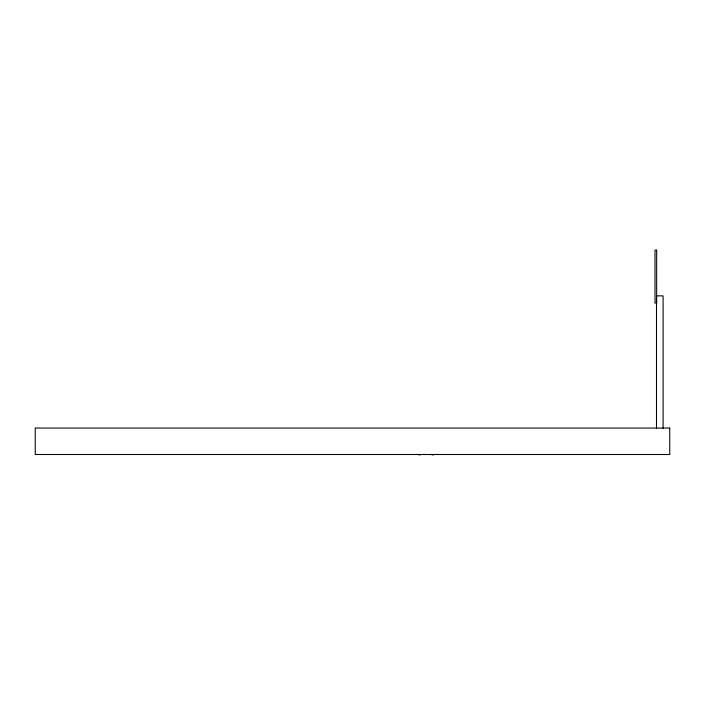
<?xml version="1.0" encoding="UTF-8"?>
<svg xmlns="http://www.w3.org/2000/svg" width="705" height="705" viewBox="0 0 705 705"><rect width="100%" height="100%" fill="white"/><g stroke="black" fill="none" stroke-linecap="round" stroke-linejoin="round"><path stroke-width="1.06" d="M418.752 454.84L420.4 454.84M431.971 454.84L433.619 454.84M663.097 428.243L663.097 295.871L656.487 295.871L656.487 428.243M656.655 250.16L655.007 250.16L655.007 303.035L656.655 303.035L656.655 250.16M669.75 428.058L35.25 428.058L35.25 454.496L669.75 454.496L669.75 428.058"/></g></svg>
